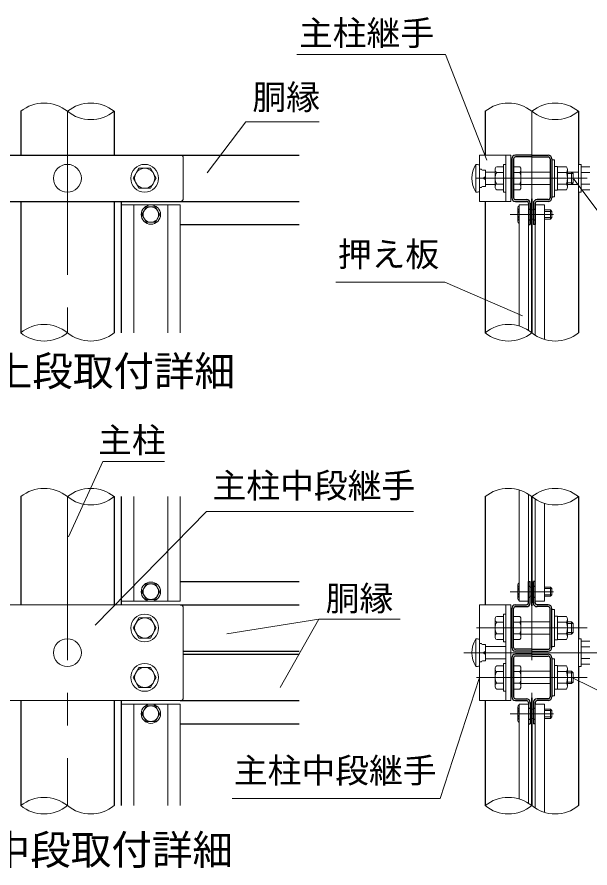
# Model space of a CAD drawing. Units: millimetres, scale not verified. Extents: x -4200 to 4200, y -2970 to 2970.
# Drawn here: x 2003 to 3115, y -626 to 1027 of the extents above; entities that cross this region are included whole.
import ezdxf
from ezdxf.enums import TextEntityAlignment as Align

# ---------------------------------------------------------------- set-up
doc = ezdxf.new("R2010")
doc.units = ezdxf.units.MM
doc.header["$LTSCALE"] = 10
doc.linetypes.add('USER1', pattern=[50.8, 31.75, -6.35, 6.35, -6.35])
for name, color, linetype, lineweight in [('0-0_D-TTL-TXT', 7, 'Continuous', 25), ('0-1_D-STR1', 1, 'Continuous', 25), ('0-2_D-BMK', 2, 'USER1', 13), ('0-3_D-STR-DIM', 7, 'Continuous', 13), ('0-6_D-STR3', 3, 'Continuous', 13), ('0-A_D-STR-TXT', 7, 'Continuous', 13), ('0-B_D-STR2', 7, 'Continuous', 13)]:
    doc.layers.add(name, color=color, linetype=linetype, lineweight=lineweight)
doc.styles.add('ＭＳ ゴシック', font='')
doc.styles.get('ＭＳ ゴシック').set_extended_font_data('MS Gothic')

msp = doc.modelspace()

# ---------------------------------------------------------------- linework, layer by layer
at = {"layer": '0-1_D-STR1'}
for p, q in [((2010.19, 843.59), (2010.19, 758.59)), ((2191.69, 843.59), (2191.69, 758.59)), ((2911.77, 843.59), (2911.77, 758.59)), ((3093.27, 843.59), (3093.27, 740.59)), ((1650.94, 758.59), (2550.94, 758.59)), ((2963.52, 751.39), (2963.52, 675.79)), ((2967.12, 751.39), (2967.12, 675.79)), ((3002.52, 758.59), (2970.72, 758.59)), ((3002.52, 754.99), (2970.72, 754.99)), ((3002.52, 758.59), (3034.32, 758.59)), ((3002.52, 754.99), (3034.32, 754.99)), ((3037.92, 751.39), (3037.92, 675.79)), ((3041.52, 751.39), (3041.52, 675.79)), ((3093.27, 686.59), (3093.27, 413.59)), ((1650.94, 668.59), (2550.94, 668.59)), ((2010.19, 668.59), (2010.19, 413.59)), ((2191.69, 668.59), (2191.69, 413.59)), ((2205.94, 413.59), (2205.94, 668.59)), ((2911.77, 668.59), (2911.77, 413.59)), ((2970.72, 672.19), (2992.32, 672.19)), ((2970.72, 668.59), (2992.32, 668.59)), ((2999.52, 664.99), (2999.52, 623.59)), ((3005.52, 664.99), (3005.52, 623.59)), ((3009.12, 664.99), (3009.12, 623.59)), ((3034.32, 672.19), (3012.72, 672.19)), ((3034.32, 668.59), (3012.72, 668.59)), ((2995.92, 653.59), (2999.52, 653.59)), ((3005.52, 653.59), (3009.12, 653.59)), ((2995.92, 632.59), (2999.52, 632.59)), ((3005.52, 632.59), (3009.12, 632.59)), ((2319.94, 623.59), (2550.94, 623.59)), ((3009.12, 623.59), (3005.52, 623.59)), ((2010.19, 95.32), (2010.19, -114.68)), ((2191.69, 95.32), (2191.69, -114.68)), ((2205.94, -114.68), (2205.94, 95.32)), ((2911.77, 95.32), (2911.77, -114.68)), ((3093.27, 95.32), (3093.27, -180.68)), ((2319.94, -69.68), (2550.94, -69.68)), ((2995.92, -78.68), (2999.52, -78.68)), ((2999.52, -111.08), (2999.52, -69.68)), ((3005.52, -111.08), (3005.52, -69.68)), ((3009.12, -69.68), (3005.52, -69.68)), ((3005.52, -78.68), (3009.12, -78.68)), ((3009.12, -111.08), (3009.12, -69.68)), ((2319.94, -114.68), (2550.94, -114.68)), ((2970.72, -114.68), (2992.32, -114.68)), ((2995.92, -99.68), (2999.52, -99.68)), ((3005.52, -99.68), (3009.12, -99.68)), ((3034.32, -114.68), (3012.72, -114.68)), ((2963.52, -197.48), (2963.52, -121.88)), ((2967.12, -197.48), (2967.12, -121.88)), ((2970.72, -118.28), (2992.32, -118.28)), ((3034.32, -118.28), (3012.72, -118.28)), ((3037.92, -197.48), (3037.92, -121.88)), ((3041.52, -197.48), (3041.52, -121.88)), ((2325.94, -204.68), (2550.94, -204.68)), ((2325.94, -210.68), (2550.94, -210.68)), ((3002.52, -201.08), (2970.72, -201.08)), ((3002.52, -204.68), (2970.72, -204.68)), ((3002.52, -210.68), (2970.72, -210.68)), ((3002.52, -214.28), (2970.72, -214.28)), ((3002.52, -201.08), (3034.32, -201.08)), ((3002.52, -204.68), (3034.32, -204.68)), ((3002.52, -210.68), (3034.32, -210.68)), ((3002.52, -214.28), (3034.32, -214.28)), ((2963.52, -217.88), (2963.52, -293.48)), ((2967.12, -217.88), (2967.12, -293.48)), ((3037.92, -217.88), (3037.92, -293.48)), ((3041.52, -217.88), (3041.52, -293.48)), ((3093.27, -234.68), (3093.27, -504.68)), ((2970.72, -297.08), (2992.32, -297.08)), ((3034.32, -297.08), (3012.72, -297.08)), ((2010.19, -300.68), (2010.19, -504.68)), ((2191.69, -300.68), (2191.69, -504.68)), ((2205.94, -504.68), (2205.94, -300.68)), ((2319.96, -300.68), (2550.94, -300.68)), ((2911.77, -300.68), (2911.77, -504.68)), ((2970.72, -300.68), (2992.32, -300.68)), ((2995.92, -304.28), (2995.92, -307.43)), ((2999.52, -304.28), (2999.52, -345.68)), ((3005.52, -304.28), (3005.52, -345.68)), ((3009.12, -304.28), (3009.12, -307.43)), ((3034.32, -300.68), (3012.72, -300.68)), ((2995.92, -315.68), (2999.52, -315.68)), ((3005.52, -315.68), (3009.12, -315.68)), ((2319.94, -345.68), (2550.94, -345.68)), ((2995.92, -336.68), (2999.52, -336.68)), ((2995.92, -345.68), (2999.52, -345.68)), ((3005.52, -336.68), (3009.12, -336.68)), ((3009.12, -345.68), (3005.52, -345.68))]:
    msp.add_line(p, q, dxfattribs=at)
for points in [[(2995.92, 664.99), (2995.92, 623.59), (2999.52, 623.59)], [(2995.92, -111.08), (2995.92, -69.68), (2999.52, -69.68)]]:
    msp.add_lwpolyline(points, dxfattribs=at)
for centre, radius, start, end in [((2970.72, 751.39), 7.2, 90, 180), ((2970.72, 751.39), 3.6, 90, 180), ((3034.32, 751.39), 7.2, 0, 90), ((3034.32, 751.39), 3.6, 0, 90), ((2970.72, 675.79), 7.2, 180, 270), ((2970.72, 675.79), 3.6, 180, 270), ((2992.32, 664.99), 7.2, 0, 90), ((2992.32, 664.99), 3.6, 0, 90), ((3012.72, 664.99), 7.2, 90, 180), ((3012.72, 664.99), 3.6, 90, 180), ((3034.32, 675.79), 7.2, 270, 0), ((3034.32, 675.79), 3.6, 270, 0), ((2970.72, -121.88), 7.2, 90, 180), ((2992.32, -111.08), 3.6, 270, 0), ((2992.32, -111.08), 7.2, 270, 0), ((3012.72, -111.08), 7.2, 180, 270), ((3012.72, -111.08), 3.6, 180, 270), ((3034.32, -121.88), 7.2, 0, 90), ((2970.72, -121.88), 3.6, 90, 180), ((3034.32, -121.88), 3.6, 0, 90), ((2970.72, -197.48), 7.2, 180, 270), ((2970.72, -197.48), 3.6, 180, 270), ((3034.32, -197.48), 7.2, 270, 0), ((3034.32, -197.48), 3.6, 270, 0), ((2970.72, -217.88), 7.2, 90, 180), ((2970.72, -217.88), 3.6, 90, 180), ((3034.32, -217.88), 7.2, 0, 90), ((3034.32, -217.88), 3.6, 0, 90), ((2970.72, -293.48), 7.2, 180, 270), ((2970.72, -293.48), 3.6, 180, 270), ((2992.32, -304.28), 7.2, 0, 90), ((3012.72, -304.28), 7.2, 90, 180), ((3034.32, -293.48), 7.2, 270, 0), ((3034.32, -293.48), 3.6, 270, 0), ((2992.32, -304.28), 3.6, 0, 90), ((3012.72, -304.28), 3.6, 90, 180)]:
    msp.add_arc(centre, radius, start, end, dxfattribs=at)
at = {"layer": '0-2_D-BMK'}
for p, q in [((2100.94, 843.59), (2100.94, 413.59)), ((3002.52, 843.59), (3002.52, 413.59)), ((2895.27, 713.59), (3109.77, 713.59)), ((2960.21, 643.09), (3044.83, 643.09)), ((2100.94, 95.32), (2100.94, -504.68)), ((3002.52, 95.32), (3002.52, -504.68)), ((2960.21, -89.18), (3044.83, -89.18)), ((2895.27, -159.68), (3109.77, -159.68)), ((2870.55, -207.68), (3134.49, -207.68)), ((3019.47, -204.68), (2985.57, -204.68)), ((2895.27, -255.68), (3109.77, -255.68)), ((2960.21, -326.18), (3044.83, -326.18))]:
    msp.add_line(p, q, dxfattribs=at)
at = {"layer": '0-3_D-STR-DIM'}
for centre, start, end in [((2055.56, 787.61), 50.97549, 129.02451), ((2146.31, 787.61), 50.97549, 129.02451), ((2957.15, 787.61), 50.97549, 129.02451), ((3047.9, 787.61), 50.97549, 129.02451), ((2146.31, 899.58), 230.97549, 309.02451), ((3047.9, 899.58), 230.97549, 309.02451), ((2055.56, 357.61), 50.97549, 129.02451), ((2957.15, 357.61), 50.97549, 129.02451), ((2055.56, 469.58), 230.97549, 309.02451), ((2146.31, 469.58), 230.97549, 309.02451), ((2957.15, 469.58), 230.97549, 309.02451), ((3047.9, 469.58), 230.97549, 309.02451), ((2055.56, 39.33), 50.97549, 129.02451), ((2146.31, 39.33), 50.97549, 129.02451), ((2957.15, 39.33), 50.97549, 129.02451), ((3047.9, 39.33), 50.97549, 129.02451), ((2146.31, 151.3), 230.97549, 309.02451), ((3047.9, 151.3), 230.97549, 309.02451), ((2055.56, -560.67), 50.97549, 129.02451), ((2957.15, -560.67), 50.97549, 129.02451), ((2055.56, -448.7), 230.97549, 309.02451), ((2146.31, -448.7), 230.97549, 309.02451), ((2957.15, -448.7), 230.97549, 309.02451), ((3047.9, -448.7), 230.97549, 309.02451)]:
    msp.add_arc(centre, 72.06, start, end, dxfattribs=at)
at = {"layer": '0-6_D-STR3'}
for p, q in [((1881.94, 758.59), (2319.94, 758.59)), ((2325.94, 752.59), (2325.94, 674.59)), ((2952.42, 758.59), (2952.42, 668.59)), ((3041.52, 749.59), (3046.32, 749.59)), ((3046.32, 677.59), (3046.32, 749.59)), ((2894.07, 740.59), (2894.07, 686.59)), ((2894.07, 740.59), (2897.37, 740.59)), ((2900.67, 731.41), (2905.17, 731.41)), ((2912.67, 729.55), (2907.04, 729.55)), ((2912.67, 729.55), (2912.67, 697.64)), ((2931.12, 730.48), (2931.12, 696.71)), ((2934.36, 736.09), (2947.62, 736.09)), ((2947.62, 740.59), (2947.62, 686.59)), ((2952.42, 740.59), (2947.62, 740.59)), ((2962.02, 736.09), (2963.52, 736.09)), ((2967.12, 736.09), (2979.42, 736.09)), ((2981.52, 730.93), (2981.52, 696.29)), ((3046.32, 736.69), (3052.32, 736.69)), ((3052.32, 690.49), (3052.32, 736.69)), ((3052.32, 736.09), (3069.72, 736.09)), ((3071.82, 730.93), (3071.82, 696.29)), ((3093.27, 740.59), (3093.27, 686.59)), ((3098.07, 736.09), (3098.07, 691.09)), ((3098.07, 736.09), (3115.47, 736.09)), ((2908.92, 713.59), (2900.67, 713.59)), ((2912.67, 725.59), (2931.12, 725.59)), ((2934.36, 724.87), (2947.62, 724.87)), ((2962.02, 724.84), (2963.52, 724.84)), ((2967.12, 724.84), (2979.42, 724.84)), ((2981.52, 725.59), (3037.92, 725.59)), ((3052.32, 724.84), (3069.72, 724.84)), ((3071.82, 725.59), (3093.27, 725.59)), ((3071.82, 722.59), (3082.62, 722.59)), ((3079.62, 725.59), (3082.62, 722.59)), ((3082.62, 722.59), (3082.62, 704.59)), ((3098.07, 724.84), (3115.47, 724.84)), ((2900.67, 695.77), (2905.17, 695.77)), ((2912.67, 697.64), (2907.04, 697.64)), ((2912.67, 701.59), (2931.12, 701.59)), ((2934.36, 702.32), (2947.62, 702.32)), ((2962.02, 702.34), (2963.52, 702.34)), ((2967.12, 702.34), (2979.42, 702.34)), ((2981.52, 701.59), (3037.92, 701.59)), ((3052.32, 702.34), (3069.72, 702.34)), ((3071.82, 704.59), (3082.62, 704.59)), ((3071.82, 701.59), (3093.27, 701.59)), ((3098.07, 702.34), (3115.47, 702.34)), ((2894.07, 686.59), (2897.37, 686.59)), ((2934.36, 691.09), (2947.62, 691.09)), ((2952.42, 686.59), (2947.62, 686.59)), ((2962.02, 691.09), (2963.52, 691.09)), ((2967.12, 691.09), (2979.42, 691.09)), ((3041.52, 677.59), (3046.32, 677.59)), ((3046.32, 690.49), (3052.32, 690.49)), ((3052.32, 691.09), (3069.72, 691.09)), ((3098.07, 686.59), (3093.27, 686.59)), ((3098.07, 691.09), (3115.47, 691.09)), ((1881.94, 668.59), (2319.94, 668.59)), ((2205.94, 661.84), (2319.94, 661.84)), ((2205.94, 661.84), (2205.94, 413.59)), ((2229.94, 661.84), (2229.94, 413.59)), ((2295.94, 661.84), (2295.94, 413.59)), ((2319.94, 661.84), (2319.94, 413.59)), ((2975.52, 656.08), (2975.52, 630.1)), ((2999.52, 652.09), (3001.92, 652.09)), ((3003.12, 652.09), (3005.52, 652.09)), ((3027.11, 652.09), (3038.52, 652.09)), ((3038.52, 652.09), (3038.52, 634.09)), ((3041.52, 649.09), (3038.52, 652.09)), ((2999.52, 634.09), (3001.92, 634.09)), ((3003.12, 634.09), (3005.52, 634.09)), ((3027.11, 637.09), (3041.52, 637.09)), ((3027.11, 634.09), (3038.52, 634.09)), ((3041.52, 637.09), (3038.52, 634.09)), ((3009.12, 623.59), (3009.12, 618.34)), ((2205.94, 95.32), (2205.94, -107.93)), ((2229.94, 95.32), (2229.94, -107.93)), ((2295.94, 95.32), (2295.94, -107.93)), ((2319.94, 95.32), (2319.94, -107.93)), ((3009.12, -69.68), (3009.12, -64.43)), ((2975.52, -76.19), (2975.52, -102.17)), ((2999.52, -80.18), (3001.92, -80.18)), ((3003.12, -80.18), (3005.52, -80.18)), ((3027.11, -80.18), (3038.52, -80.18)), ((3038.52, -80.18), (3038.52, -98.18)), ((3041.52, -83.18), (3038.52, -80.18)), ((2999.52, -98.18), (3001.92, -98.18)), ((3003.12, -98.18), (3005.52, -98.18)), ((3027.11, -95.18), (3041.52, -95.18)), ((3027.11, -98.18), (3038.52, -98.18)), ((3041.52, -95.18), (3038.52, -98.18)), ((1881.94, -114.68), (2319.94, -114.68)), ((2205.94, -107.93), (2319.94, -107.93)), ((2952.42, -114.68), (2952.42, -300.68)), ((2325.94, -120.68), (2325.94, -294.68)), ((3041.52, -123.68), (3046.32, -123.68)), ((3046.32, -195.68), (3046.32, -123.68)), ((2931.12, -142.79), (2931.12, -176.57)), ((2934.36, -137.18), (2947.62, -137.18)), ((2934.36, -148.41), (2947.62, -148.41)), ((2947.62, -132.68), (2947.62, -186.68)), ((2952.42, -132.68), (2947.62, -132.68)), ((2962.02, -137.18), (2963.52, -137.18)), ((2962.02, -148.43), (2963.52, -148.43)), ((2967.12, -137.18), (2979.42, -137.18)), ((2967.12, -148.43), (2979.42, -148.43)), ((2981.52, -142.35), (2981.52, -176.98)), ((2981.52, -147.68), (3037.92, -147.68)), ((3046.32, -136.58), (3052.32, -136.58)), ((3052.32, -182.78), (3052.32, -136.58)), ((3052.32, -137.18), (3069.72, -137.18)), ((3052.32, -148.43), (3069.72, -148.43)), ((3071.82, -142.35), (3071.82, -176.98)), ((3079.62, -147.68), (3071.82, -147.68)), ((3079.62, -147.68), (3082.62, -150.68)), ((3071.82, -150.68), (3082.62, -150.68)), ((3082.62, -150.68), (3082.62, -168.68)), ((2894.07, -180.68), (2894.07, -234.68)), ((2894.07, -180.68), (2897.37, -180.68)), ((2934.36, -170.96), (2947.62, -170.96)), ((2962.02, -170.93), (2963.52, -170.93)), ((2967.12, -170.93), (2979.42, -170.93)), ((2981.52, -171.68), (3037.92, -171.68)), ((3052.32, -170.93), (3069.72, -170.93)), ((3071.82, -168.68), (3082.62, -168.68)), ((3079.62, -171.68), (3071.82, -171.68)), ((3093.27, -180.68), (3093.27, -234.68)), ((2900.67, -189.86), (2905.17, -189.86)), ((2912.67, -191.73), (2907.04, -191.73)), ((2912.67, -191.73), (2912.67, -223.64)), ((2912.67, -195.68), (2952.42, -195.68)), ((2934.36, -182.18), (2947.62, -182.18)), ((2952.42, -186.68), (2947.62, -186.68)), ((2962.02, -182.18), (2963.52, -182.18)), ((2962.02, -195.68), (2963.52, -195.68)), ((2967.12, -182.18), (2979.42, -182.18)), ((3041.52, -195.68), (3046.32, -195.68)), ((3046.32, -182.78), (3052.32, -182.78)), ((3052.32, -182.18), (3069.72, -182.18)), ((3098.07, -185.18), (3115.47, -185.18)), ((3098.07, -196.43), (3115.47, -196.43)), ((2908.92, -207.68), (2900.67, -207.68)), ((2900.67, -225.5), (2905.17, -225.5)), ((2912.67, -223.64), (2907.04, -223.64)), ((2912.67, -219.68), (2952.42, -219.68)), ((2947.62, -228.68), (2947.62, -282.68)), ((2952.42, -228.68), (2947.62, -228.68)), ((2962.02, -219.68), (2963.52, -219.68)), ((3041.52, -219.68), (3046.32, -219.68)), ((3046.32, -291.68), (3046.32, -219.68)), ((3098.07, -218.93), (3115.47, -218.93)), ((3098.07, -230.18), (3115.47, -230.18)), ((2894.07, -234.68), (2897.37, -234.68)), ((2931.12, -238.79), (2931.12, -272.57)), ((2934.36, -233.18), (2947.62, -233.18)), ((2934.36, -244.41), (2947.62, -244.41)), ((2962.02, -233.18), (2963.52, -233.18)), ((2962.02, -244.43), (2963.52, -244.43)), ((2967.12, -233.18), (2979.42, -233.18)), ((2967.12, -244.43), (2979.42, -244.43)), ((2981.52, -238.35), (2981.52, -272.98)), ((2981.52, -243.68), (3037.92, -243.68)), ((3046.32, -232.58), (3052.32, -232.58)), ((3052.32, -278.78), (3052.32, -232.58)), ((3052.32, -233.18), (3069.72, -233.18)), ((3052.32, -244.43), (3069.72, -244.43)), ((3071.82, -238.35), (3071.82, -272.98)), ((3079.62, -243.68), (3071.82, -243.68)), ((3071.82, -246.68), (3082.62, -246.68)), ((3079.62, -243.68), (3082.62, -246.68)), ((3082.62, -246.68), (3082.62, -264.68)), ((3098.07, -234.68), (3093.27, -234.68)), ((2934.36, -266.96), (2947.62, -266.96)), ((2934.36, -278.18), (2947.62, -278.18)), ((2962.02, -266.93), (2963.52, -266.93)), ((2962.02, -278.18), (2963.52, -278.18)), ((2967.12, -266.93), (2979.42, -266.93)), ((2967.12, -278.18), (2979.42, -278.18)), ((2981.52, -267.68), (3037.92, -267.68)), ((3046.32, -278.78), (3052.32, -278.78)), ((3052.32, -266.93), (3069.72, -266.93)), ((3052.32, -278.18), (3069.72, -278.18)), ((3071.82, -264.68), (3082.62, -264.68)), ((3079.62, -267.68), (3071.82, -267.68)), ((2952.42, -282.68), (2947.62, -282.68)), ((3041.52, -291.68), (3046.32, -291.68)), ((1881.94, -300.68), (2319.94, -300.68)), ((2205.94, -307.43), (2319.94, -307.43)), ((2205.94, -307.43), (2205.94, -504.68)), ((2229.94, -307.43), (2229.94, -504.68)), ((2295.94, -307.43), (2295.94, -504.68)), ((2319.94, -307.43), (2319.94, -504.68)), ((2975.52, -313.19), (2975.52, -339.17)), ((2999.52, -317.18), (3001.92, -317.18)), ((3003.12, -317.18), (3005.52, -317.18)), ((3027.11, -317.18), (3038.52, -317.18)), ((3038.52, -317.18), (3038.52, -335.18)), ((3041.52, -320.18), (3038.52, -317.18)), ((2999.52, -335.18), (3001.92, -335.18)), ((3003.12, -335.18), (3005.52, -335.18)), ((3027.11, -332.18), (3041.52, -332.18)), ((3027.11, -335.18), (3038.52, -335.18)), ((3041.52, -332.18), (3038.52, -335.18))]:
    msp.add_line(p, q, dxfattribs=at)
for points in [[(2962.02, 758.59), (2900.67, 758.59), (2900.67, 668.59), (2962.02, 668.59)], [(2273.44, 713.59), (2262.21, 733.09), (2239.66, 733.09), (2228.44, 713.59), (2239.66, 694.09), (2262.21, 694.09)], [(2245.61, 643.09), (2254.28, 658.09), (2271.6, 658.09), (2280.26, 643.09), (2271.6, 628.09), (2254.28, 628.09)], [(2245.61, -89.18), (2254.28, -74.18), (2271.6, -74.18), (2280.26, -89.18), (2271.6, -104.18), (2254.28, -104.18)], [(2962.02, -114.68), (2900.67, -114.68), (2900.67, -300.68), (2962.02, -300.68)], [(2273.44, -159.68), (2262.21, -140.18), (2239.66, -140.18), (2228.44, -159.68), (2239.66, -179.18), (2262.21, -179.18)], [(2273.44, -255.68), (2262.21, -236.18), (2239.66, -236.18), (2228.44, -255.68), (2239.66, -275.18), (2262.21, -275.18)], [(2245.61, -326.18), (2254.28, -311.18), (2271.6, -311.18), (2280.26, -326.18), (2271.6, -341.18), (2254.28, -341.18)]]:
    msp.add_lwpolyline(points, close=True, dxfattribs=at)
for points in [[(3098.07, 686.59), (3098.07, 740.59), (3093.27, 740.59)], [(2912.67, 716.77), (2908.92, 713.59), (2912.67, 710.41)], [(3079.62, 725.59), (3079.62, 701.59), (3082.62, 704.59)], [(2977.93, 426.61), (2977.93, 661.84), (2995.92, 661.84), (2995.92, 418.35)], [(3027.11, 400.58), (3027.11, 661.84), (3009.12, 661.84), (3009.12, 408.83)], [(3027.11, 649.09), (3041.52, 649.09), (3041.52, 637.09)], [(2995.92, 100.08), (2995.92, -107.93), (2977.93, -107.93), (2977.93, 108.34)], [(3009.12, 90.56), (3009.12, -107.93), (3027.11, -107.93), (3027.11, 82.3)], [(3027.11, -83.18), (3041.52, -83.18), (3041.52, -95.18)], [(3079.62, -147.68), (3079.62, -171.68), (3082.62, -168.68)], [(3098.07, -234.68), (3098.07, -180.68), (3093.27, -180.68)], [(2912.67, -204.5), (2908.92, -207.68), (2912.67, -210.86)], [(3079.62, -243.68), (3079.62, -267.68), (3082.62, -264.68)], [(2977.93, -491.66), (2977.93, -307.43), (2995.92, -307.43), (2995.92, -499.92)], [(3027.11, -517.7), (3027.11, -307.43), (3009.12, -307.43), (3009.12, -509.44)], [(3027.11, -320.18), (3041.52, -320.18), (3041.52, -332.18)]]:
    msp.add_lwpolyline(points, dxfattribs=at)
for centre, radius in [((2100.94, 713.59), 27), ((2250.94, 713.59), 27), ((2250.94, 713.59), 19.5), ((2262.94, 643.09), 18.75), ((2262.94, 643.09), 15), ((2262.94, -89.18), 18.75), ((2262.94, -89.18), 15), ((2250.94, -159.68), 27), ((2250.94, -159.68), 19.5), ((2100.94, -207.68), 27), ((2250.94, -255.68), 27), ((2250.94, -255.68), 19.5), ((2262.94, -326.18), 18.75), ((2262.94, -326.18), 15)]:
    msp.add_circle(centre, radius, dxfattribs=at)
for centre, radius, start, end in [((2319.94, 752.59), 6, 0, 90), ((2936.9, 713.59), 50.63, 147.77316, 212.22684), ((2897.37, 737.29), 3.3, 0, 90), ((2907.04, 731.41), 1.86, 180, 270), ((2937.6, 730.48), 6.48, 120, 240), ((2972.99, 730.47), 8.55, 318.83491, 41.16509), ((3063.29, 730.47), 8.55, 318.83491, 41.16509), ((2952.36, 713.59), 21.24, 147.93138, 212.06862), ((2950.34, 713.59), 31.18, 338.85295, 21.14705), ((3040.64, 713.59), 31.18, 338.85295, 21.14705), ((2907.04, 695.77), 1.86, 90, 180), ((2937.6, 696.71), 6.48, 120, 240), ((2972.98, 696.72), 8.55, 318.86505, 41.13495), ((3063.28, 696.72), 8.55, 318.86505, 41.13495), ((2897.37, 689.89), 3.3, 270, 0), ((2319.94, 674.59), 6, 270, 0), ((2980.44, 656.08), 4.92, 120.65597, 239.34403), ((2992.25, 643.09), 16.73, 148.86338, 211.13662), ((2980.44, 630.1), 4.92, 120.65597, 239.34403), ((2980.44, -76.19), 4.92, 120.65597, 239.34403), ((2992.25, -89.18), 16.73, 148.86338, 211.13662), ((2980.44, -102.17), 4.92, 120.65597, 239.34403), ((2319.94, -120.68), 6, 0, 90), ((2937.6, -142.79), 6.48, 120, 240), ((2952.36, -159.68), 21.24, 147.93138, 212.06862), ((2972.99, -142.81), 8.55, 318.83491, 41.16509), ((2950.34, -159.68), 31.18, 338.85295, 21.14705), ((3063.29, -142.81), 8.55, 318.83491, 41.16509), ((3040.64, -159.68), 31.18, 338.85295, 21.14705), ((2936.9, -207.68), 50.63, 147.77316, 212.22684), ((2897.37, -183.98), 3.3, 0, 90), ((2937.6, -176.57), 6.48, 120, 240), ((2972.98, -176.56), 8.55, 318.86505, 41.13495), ((3063.28, -176.56), 8.55, 318.86505, 41.13495), ((2907.04, -189.86), 1.86, 180, 270), ((2907.04, -225.5), 1.86, 90, 180), ((2897.37, -231.38), 3.3, 270, 0), ((2937.6, -238.79), 6.48, 120, 240), ((2952.36, -255.68), 21.24, 147.93138, 212.06862), ((2972.99, -238.81), 8.55, 318.83491, 41.16509), ((2950.34, -255.68), 31.18, 338.85295, 21.14705), ((3063.29, -238.81), 8.55, 318.83491, 41.16509), ((3040.64, -255.68), 31.18, 338.85295, 21.14705), ((2937.6, -272.57), 6.48, 120, 240), ((2972.98, -272.56), 8.55, 318.86505, 41.13495), ((3063.28, -272.56), 8.55, 318.86505, 41.13495), ((2319.94, -294.68), 6, 270, 0), ((2980.44, -313.19), 4.92, 120.65597, 239.34403), ((2992.25, -326.18), 16.73, 148.86338, 211.13662), ((2980.44, -339.17), 4.92, 120.65597, 239.34403)]:
    msp.add_arc(centre, radius, start, end, dxfattribs=at)
at = {"layer": '0-A_D-STR-TXT'}
for p, q in [((2834.74, 953.78), (2546.37, 953.78)), ((2834.74, 953.78), (2915.37, 748.84)), ((2447.01, 822.89), (2372.04, 724.26)), ((2447.01, 822.89), (2589.42, 822.89)), ((3164.52, 604.49), (3083.82, 711.99)), ((2833.88, 512.04), (2622.19, 512.04)), ((2833.88, 512.04), (2984.19, 446.56)), ((2169.39, 163.51), (2102.76, 17.62)), ((2169.39, 163.51), (2289.15, 163.51)), ((2371.1, 66.39), (2155.09, -154.49)), ((2371.1, 66.39), (2772.89, 66.39)), ((2589.19, -142.83), (2410.13, -170.89)), ((2589.19, -142.83), (2513.99, -275.54)), ((2589.19, -142.83), (2747.08, -142.83)), ((2824.34, -490.84), (2900.06, -257.58)), ((3203.91, -316.86), (3081.42, -256.56)), ((2420.84, -490.84), (2824.34, -490.84))]:
    msp.add_line(p, q, dxfattribs=at)
at = {"layer": '0-B_D-STR2'}
for p, q in [((3001.92, 673.84), (3001.92, 414.07)), ((3003.12, 673.84), (3001.92, 673.84)), ((3003.12, 673.84), (3003.12, 413.11)), ((3001.92, 95.8), (3001.92, -116.93)), ((3003.12, 95.8), (3003.12, -116.93)), ((3001.92, -116.93), (3003.12, -116.93)), ((3001.92, -295.43), (3001.92, -504.2)), ((3003.12, -295.43), (3001.92, -295.43)), ((3003.12, -295.43), (3003.12, -505.16))]:
    msp.add_line(p, q, dxfattribs=at)

# ---------------------------------------------------------------- texts
at = {"layer": '0-0_D-TTL-TXT', "style": 'ＭＳ ゴシック'}
for s, p in [('主柱上段取付詳細', (1796.68, 292.97)), ('主柱中段取付詳細', (1792.66, -636.58))]:
    msp.add_text(s, height=57.7, dxfattribs=at).set_placement(p, align=Align.BOTTOM_LEFT)
at = {"layer": '0-A_D-STR-TXT', "style": 'ＭＳ ゴシック'}
for s, p in [('主柱継手', (2550.44, 957.04)), ('胴縁', (2460.06, 832.74)), ('押え板', (2625.87, 527.74)), ('主柱', (2160.47, 166.57)), ('主柱中段継手', (2382.65, 78.49)), ('胴縁', (2602.24, -140.57)), ('主柱中段継手', (2424.07, -474.82))]:
    msp.add_text(s, height=48.09, dxfattribs=at).set_placement(p, align=Align.BOTTOM_LEFT)

doc.saveas('drawing.dxf')
